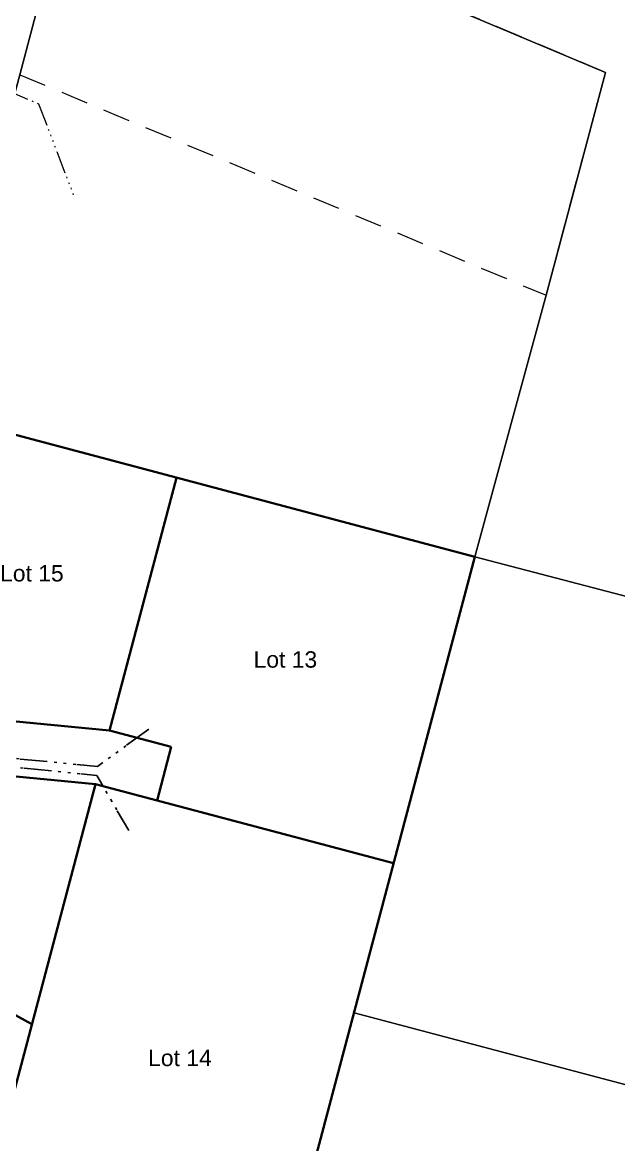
# Model space of a CAD drawing. Header units: metres. Extents: x 256054 to 262066, y 6173540 to 6179224.
# Drawn here: x 258936.3 to 259001.8, y 6175109.2 to 6175232.5 of the extents above; entities that cross this region are included whole.
import ezdxf

# ---------------------------------------------------------------- set-up
doc = ezdxf.new("R2010")
doc.units = ezdxf.units.M
for name, pattern in [('Dash', [5, 3, -2]), ('DASHED', [19.05, 12.7, -6.35]), ('IE Trench LV', [5.5, 4, -1.5]), ('PHANTOM', [6.15, 3, -0.75, 0.3, -0.75, 0.3, -0.75, 0.3]), ('PHANTOMX2', [5.6, 2.5, -0.5, 0.15, -0.5, 0.15, -0.5, 0.15, -0.5, 0.15, -0.5])]:
    doc.linetypes.add(name, pattern=pattern)
for name, color, linetype, lineweight in [('Cadastre Buildings_SP_EXT', 96, 'Continuous', 15), ('Cadastre Developer_SP_NEW', 54, 'Continuous', 15), ('Cadastre Easements_SP_EXT', 96, 'DASHED', 15), ('Cadastre Land Parcels_SP_EXT', 96, 'Continuous', 15), ('Cadastre Roads_SP_EXT', 54, 'Continuous', 15), ('Services_SP_EXT', 42, 'PHANTOMX2', 20)]:
    doc.layers.add(name, color=color, linetype=linetype, lineweight=lineweight)
doc.layers.add('Services_SP_NEW_UG', color=2, linetype='IE Trench LV')
doc.styles.get("Standard").update_dxf_attribs({"font": 'arial.ttf'})

msp = doc.modelspace()

# ---------------------------------------------------------------- linework, layer by layer
at = {"layer": 'Cadastre Buildings_SP_EXT', "linetype": 'Continuous'}
msp.add_lwpolyline([(259053.29, 6175119.56), (259044.91, 6175126.29), (259026.55, 6175131.15), (259022.56, 6175116.09), (259021.18, 6175110.86), (258972.73, 6175123.69), (258962.8, 6175086.22), (259050.17, 6175063.25), (259083.17, 6175100.17), (259091.46, 6175109.45), (259053.29, 6175119.56)], close=True, dxfattribs=at)
at = {"layer": 'Cadastre Developer_SP_NEW', "lineweight": 35}
for p, q in [((258772.11, 6175230.47), (258986, 6175173.8)), ((258945.87, 6175154.7), (258953.23, 6175182.48)), ((258962.8, 6175086.22), (258986, 6175173.8)), ((258920.84, 6175157.1), (258945.87, 6175154.7)), ((258945.87, 6175154.7), (258952.64, 6175152.91)), ((258952.64, 6175152.91), (258951.08, 6175147.03)), ((258906.55, 6175152.44), (258944.31, 6175148.82)), ((258944.31, 6175148.82), (258930.03, 6175094.9)), ((258944.31, 6175148.82), (258977.08, 6175140.14)), ((258902.2, 6175141.69), (258937.32, 6175122.43))]:
    msp.add_line(p, q, dxfattribs=at)
at = {"layer": 'Cadastre Easements_SP_EXT', "linetype": 'Dash'}
msp.add_lwpolyline([(258786.36, 6175282.86), (258857.15, 6175259.86), (258881.19, 6175250.07), (258935.99, 6175226.76), (258993.83, 6175202.53), (259000.38, 6175227), (258942.5, 6175251.34), (258887.78, 6175274.34), (258866.61, 6175283.24), (258802.32, 6175304.14), (258790.25, 6175297.56), (258786.36, 6175282.86)], close=True, dxfattribs=at)
at = {"layer": 'Cadastre Land Parcels_SP_EXT', "linetype": 'Continuous'}
for points in [[(258934.66, 6175221.73), (258935.99, 6175226.76), (258942.5, 6175251.34), (258887.78, 6175274.34), (258881.19, 6175250.07), (258879.68, 6175244.49), (258868.93, 6175204.82), (258926.17, 6175189.65), (258934.66, 6175221.73)], [(258993.83, 6175202.53), (259000.38, 6175227), (258942.5, 6175251.34), (258935.99, 6175226.76), (258934.66, 6175221.73), (258926.17, 6175189.65), (258986, 6175173.8), (258993.83, 6175202.53)], [(259022.56, 6175116.09), (259026.55, 6175131.15), (259034.49, 6175161.11), (258986, 6175173.8), (258972.73, 6175123.69), (259021.18, 6175110.86), (259022.56, 6175116.09)]]:
    msp.add_lwpolyline(points, close=True, dxfattribs=at)
at = {"layer": 'Cadastre Roads_SP_EXT', "linetype": 'Continuous'}
msp.add_lwpolyline([(259238.89, 6175151.21), (259239.45, 6175152.64), (259256.58, 6175196.71), (259199.83, 6175210.55), (259071.22, 6175241.91), (259014.02, 6175261.41), (258985.91, 6175273.46), (258927.09, 6175288.41), (258807.77, 6175335.4), (258805.04, 6175319.71), (258802.32, 6175304.14), (258866.61, 6175283.24), (258887.78, 6175274.34), (258942.5, 6175251.34), (259000.38, 6175227), (258993.83, 6175202.53), (258986, 6175173.8), (259034.49, 6175161.11), (259204.12, 6175116.18), (259223.31, 6175111.1), (259238.89, 6175151.21)], close=True, dxfattribs=at)
at = {"layer": 'Services_SP_EXT'}
msp.add_lwpolyline([(258783.17, 6175278.77), (258786.93, 6175279.53), (258790.87, 6175278.43), (258855.41, 6175258.01), (258883.13, 6175247.24), (258938.06, 6175223.56), (258941.9, 6175213.51)], dxfattribs=at)
at = {"layer": 'Services_SP_NEW_UG', "color": 2, "linetype": 'PHANTOM', "flags": 128}
for points in [[(258905.55, 6175152.38), (258907.98, 6175154.26), (258944.53, 6175150.76), (258950.36, 6175154.97)], [(258905.55, 6175152.38), (258908.08, 6175153.35), (258944.46, 6175149.77), (258947.97, 6175143.72)]]:
    msp.add_lwpolyline(points, dxfattribs=at)

# ---------------------------------------------------------------- texts
at = {"layer": 'Cadastre Developer_SP_NEW', "color": 1}
for s, p in [('Lot 15', (258933.83, 6175171.08)), ('Lot 13', (258961.69, 6175161.61)), ('Lot 14', (258950.1, 6175117.83))]:
    msp.add_text(s, height=1.8, dxfattribs=at).set_placement(p)

doc.saveas('drawing.dxf')
